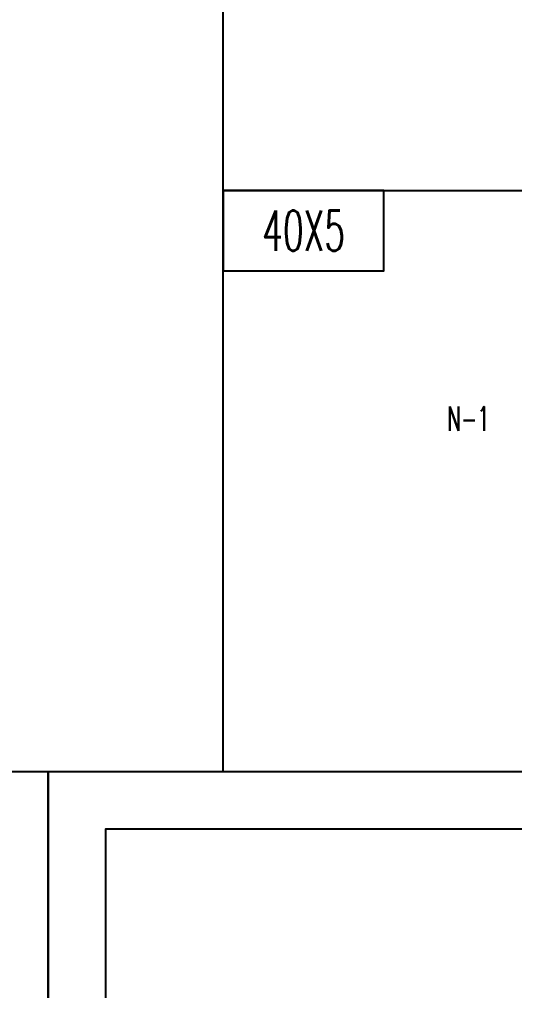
# Model space of a CAD drawing. Header units: millimetres. Extents: x 173893 to 258446, y -176540 to -123824.
# Drawn here: x 190886 to 191501, y -171823 to -170615 of the extents above; entities that cross this region are included whole.
import ezdxf
from ezdxf.enums import TextEntityAlignment as Align

# ---------------------------------------------------------------- set-up
doc = ezdxf.new("R2010")
doc.units = ezdxf.units.MM
doc.header["$LTSCALE"] = 3
for name, color, linetype in [('@.DM. NÉT CHÍNH', 7, 'Continuous'), ('@.TEXT', 7, 'Continuous'), ('@.VISIBLE', 7, 'Continuous')]:
    doc.layers.add(name, color=color, linetype=linetype)
doc.styles.add('Ann_w01', font='romans.shx', dxfattribs={"width": 0.6, "bigfont": 'chineset.shx'})
doc.styles.add('Arial', font='arial.ttf')

# ---------------------------------------------------------------- blocks, each defined once
blk = doc.blocks.new('KHUNG BAN VE (Made by Tung)')
at = {"layer": '@.VISIBLE', "color": 8}
for points in [[(0, 0), (297, 0), (297, 210), (0, 210)], [(3, 3), (294, 3), (294, 207), (3, 207)]]:
    blk.add_lwpolyline(points, close=True, dxfattribs=at)
at = {"layer": '@.TEXT', "color": 1, "style": 'Arial'}
for tag, height, p in [('DESIGNER_NAME', 2, (38, 15.5)), ('PROJECT_CODE', 2, (258.5, 15.5)), ('SCALE', 2, (289, 15.5)), ('APPROVED_NAME', 2, (38, 10.5)), ('CUSTOMER_NAME', 2, (258.5, 10.5)), ('PAGE', 2, (289, 10.5)), ('DRAWING_NAME', 4, (173, 8)), ('TOTAL', 2, (289, 5.5))]:
    blk.add_attdef(tag, text='', height=height, dxfattribs=at).set_placement(p, align=Align.MIDDLE_CENTER)

msp = doc.modelspace()

# ---------------------------------------------------------------- linework, layer by layer
msp.add_lwpolyline([(191139.08, -170927.63), (191339.08, -170927.63), (191339.08, -170827.63), (191139.08, -170827.63)], close=True)
at = {"layer": '@.DM. NÉT CHÍNH', "linetype": 'Continuous'}
msp.add_line((191139.08, -170827.63), (194090.8, -170827.63), dxfattribs=at)
msp.add_lwpolyline([(191139.08, -167105.38), (196349.34, -167105.38), (196349.34, -171550.66), (191139.08, -171550.66)], close=True, dxfattribs=at)

# ---------------------------------------------------------------- block references
at = {"layer": '@.VISIBLE', "xscale": 23.76, "yscale": 23.76, "zscale": 23.76}
for p in [(183864.63, -176540.26), (190921.35, -176540.26)]:
    msp.add_blockref('KHUNG BAN VE (Made by Tung)', p, dxfattribs=at)

# ---------------------------------------------------------------- texts
at = {"color": 1, "style": 'Ann_w01', "width": 0.6}
msp.add_text('40X5', height=50, dxfattribs=at).set_placement((191239.08, -170877.63), align=Align.MIDDLE_CENTER)
at = {"style": 'Ann_w01', "width": 0.6}
msp.add_text('N-1', height=30, dxfattribs=at).set_placement((191444.17, -171111.58), align=Align.MIDDLE_CENTER)

doc.saveas('drawing.dxf')
